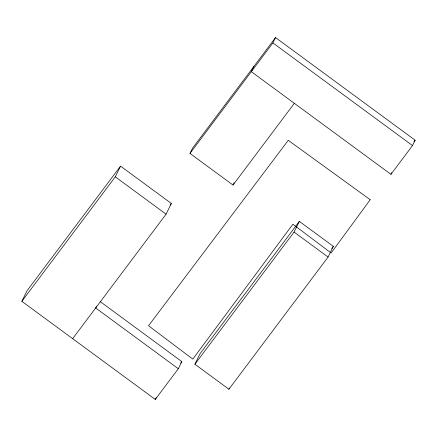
<?xml version="1.0" encoding="UTF-8"?>
<svg xmlns="http://www.w3.org/2000/svg" width="437" height="437" viewBox="0 0 437 437"><rect width="100%" height="100%" fill="white"/><g stroke="black" fill="none" stroke-linecap="round" stroke-linejoin="round"><path stroke-width="0.66" d="M100.275 301.656L181.819 361.607L178.312 368.735L155.277 399.429L21.85 301.333L27.116 290.638L120.546 166.126L171.337 203.462L166.071 214.163L72.64 338.675M21.85 301.333L115.286 176.821L120.546 166.126M96.55 306.2L95.67 307.981L178.312 368.735M294.352 103.318L233.019 185.053L189.98 153.414L192.613 148.067L275.529 37.571L415.15 140.217L412.517 145.57L390.935 174.33L251.313 71.679L253.946 66.331M189.98 153.414L272.896 42.919L275.529 37.571M233.019 185.053L234.188 182.677M155.277 399.429L156.156 397.648M194.891 364.229L200.151 353.528L299.334 221.357L333.344 246.359L328.078 257.054L228.895 389.225L194.891 364.229L294.074 232.052L299.334 221.357M228.895 389.225L229.48 388.04M390.935 174.33L391.814 172.544M170.108 205.1L171.337 203.462M180.607 363.223L181.819 361.607M331.71 248.533L333.344 246.359M413.926 141.845L415.15 140.217M272.896 42.919L412.517 145.57M294.074 232.052L328.078 257.054M115.286 176.821L166.071 214.163M370.21 199.725L331.137 252.979L292.888 224.225L192.788 359.11L148.531 325.756L288.262 140.321L370.21 199.725"/></g></svg>
